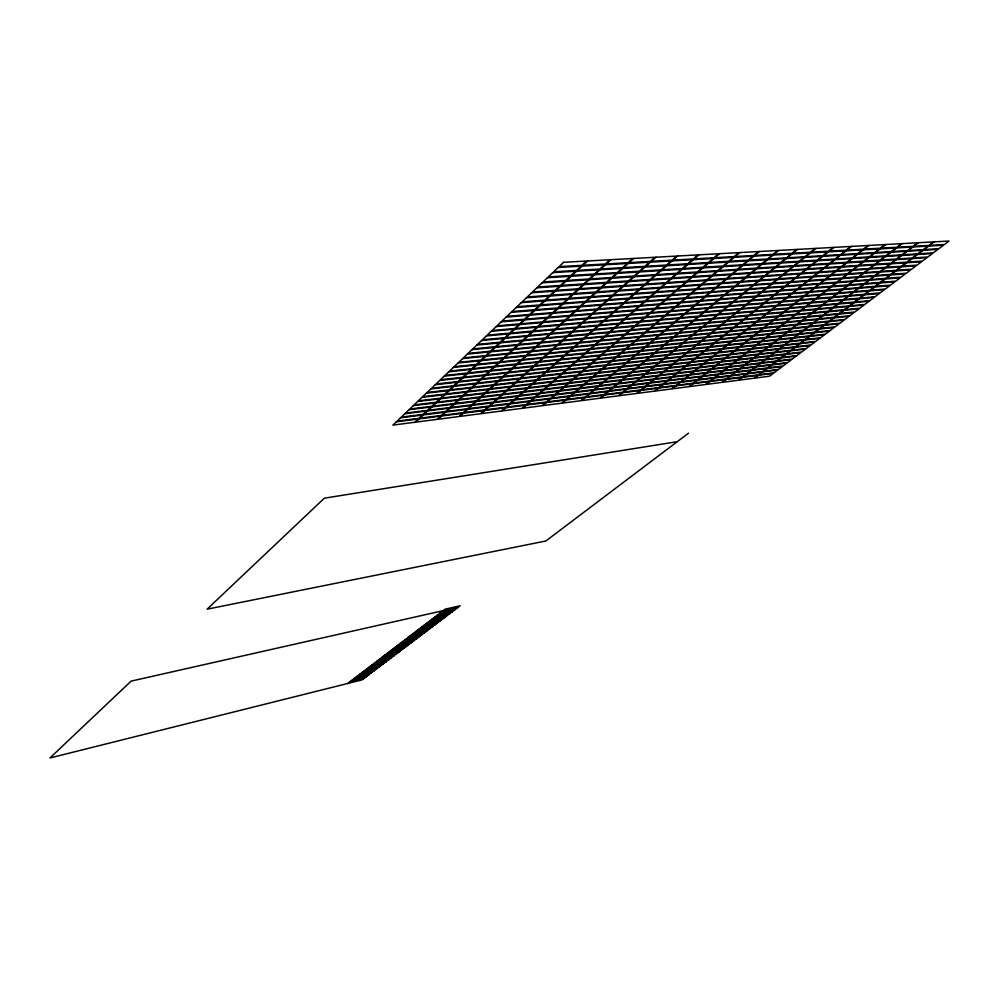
<?xml version="1.0" encoding="UTF-8"?>
<svg xmlns="http://www.w3.org/2000/svg" width="999" height="999" viewBox="0 0 999 999"><rect width="100%" height="100%" fill="white"/><g stroke="black" fill="none" stroke-linecap="round" stroke-linejoin="round"><path stroke-width="1.5" d="M347.652 683.491L349.687 681.93L364.073 678.346M357.217 676.198L359.29 674.612L373.726 671.041M364.498 670.641L366.596 669.043L381.081 665.496M379.345 659.328L381.493 657.692L396.066 654.17M389.46 651.623L391.645 649.949L406.268 646.453M434.503 617.295L436.863 615.496L451.723 612.112M442.819 610.963L445.217 609.14L460.102 605.781L362.025 679.894L49.95 757.966L131.119 681.118L458.091 607.292M688.498 433.204L545.854 540.983L207.105 609.178L324.338 498.189L677.297 441.67M364.423 678.084L350.025 681.68L352.073 680.119L366.471 676.523M371.653 672.614L356.868 676.46L354.807 678.034L369.23 674.45M368.881 674.712L354.47 678.296L352.41 679.857L366.82 676.273M378.971 667.082L364.148 670.916L362.063 672.502L376.523 668.943M376.173 669.205L361.713 672.764L359.628 674.35L374.076 670.779M386.388 661.475L371.878 665.022L374.001 663.411L388.524 659.864M386.026 661.75L371.516 665.297L369.405 666.907L383.903 663.361M383.554 663.623L369.056 667.17L366.945 668.781L381.431 665.222M393.906 655.806L378.983 659.602L376.848 661.238L391.383 657.704M391.021 657.979L376.486 661.513L374.35 663.136L388.886 659.602M398.963 651.985L384.378 655.494L386.551 653.846L401.148 650.324M398.601 652.247L384.016 655.769L381.855 657.417L396.428 653.895M406.643 646.178L392.02 649.675L394.218 648.001L408.853 644.505M404.071 648.114L389.098 651.897L386.913 653.558L401.511 650.049M414.423 640.297L399.75 643.781L401.985 642.082L416.658 638.611M414.048 640.584L399.388 644.055L397.165 645.754L411.813 642.27M411.438 642.544L396.79 646.028L394.58 647.714L409.228 644.23M419.667 636.338L404.97 639.81L407.217 638.086L421.928 634.627M419.28 636.625L404.595 640.084L402.36 641.795L417.033 638.324M427.609 630.332L412.874 633.778L415.159 632.042L429.907 628.596M427.235 630.619L412.5 634.065L410.227 635.789L424.95 632.342M424.575 632.629L409.852 636.076L407.592 637.799L422.302 634.34M435.289 624.537L420.517 627.959L418.219 629.707L432.967 626.286M432.592 626.573L417.832 630.007L415.547 631.743L430.282 628.309M441.108 620.142L426.298 623.551L428.633 621.765L443.444 618.369M440.709 620.429L425.911 623.838L423.588 625.611L438.386 622.19M437.987 622.489L423.214 625.898L420.904 627.659L435.676 624.238M446.578 615.996L431.755 619.392L434.115 617.594L449.338 613.91M446.191 616.296L431.368 619.692L429.021 621.478L443.831 618.069M454.895 609.715L440.035 613.086L442.42 611.263L457.692 607.604M454.495 610.014L439.635 613.386L437.262 615.197L452.11 611.813M396.353 421.803L392.882 425.112L414.697 422.277L418.206 418.993L396.353 421.803M400.549 417.807L397.053 421.141L418.906 418.331L422.427 415.022L400.549 417.807M404.782 413.773L401.248 417.132L423.139 414.36L426.685 411.026L404.782 413.773M409.028 409.715L405.482 413.099L427.397 410.364L430.981 407.005L409.028 409.715M413.324 405.619L409.74 409.028L431.693 406.331L435.302 402.947L413.324 405.619M417.644 401.498L414.036 404.932L436.026 402.272L439.647 398.863L417.644 401.498M421.99 397.352L418.369 400.811L440.384 398.176L444.031 394.755L421.99 397.352M426.373 393.169L422.714 396.653L444.767 394.068L448.451 390.609L426.373 393.169M430.781 388.961L427.11 392.47L449.188 389.91L452.897 386.438L430.781 388.961M435.227 384.727L431.531 388.261L453.633 385.739L457.367 382.23L435.227 384.727M439.71 380.444L435.976 384.016L458.116 381.531L461.888 377.997L439.71 380.444M444.23 376.148L440.459 379.732L462.637 377.285L466.421 373.726L444.23 376.148M448.776 371.815L444.98 375.424L467.182 373.014L471.004 369.43L448.776 371.815M453.359 367.445L449.538 371.079L471.765 368.718L475.611 365.11L453.359 367.445M457.967 363.037L454.12 366.708L476.386 364.385L480.257 360.739L457.967 363.037M462.624 358.604L458.741 362.3L481.043 360.015L484.94 356.356L462.624 358.604M467.307 354.133L463.399 357.867L485.726 355.619L489.66 351.923L467.307 354.133M472.028 349.638L468.081 353.384L490.447 351.186L494.405 347.465L472.028 349.638M476.785 345.092L472.814 348.876L495.204 346.715L499.2 342.969L476.785 345.092M481.568 340.522L477.572 344.33L499.999 342.22L504.02 338.449L481.568 340.522M486.401 335.914L482.38 339.76L504.832 337.687L508.878 333.878L486.401 335.914M491.271 331.281L487.212 335.152L509.69 333.117L513.773 329.283L491.271 331.281M496.178 326.598L492.082 330.494L514.597 328.521L518.706 324.65L496.178 326.598M501.123 321.878L497.002 325.811L519.542 323.876L523.688 319.992L501.123 321.878M506.106 317.133L501.948 321.091L524.512 319.205L528.696 315.284L506.106 317.133M511.126 312.337L506.93 316.333L529.532 314.498L533.741 310.539L511.126 312.337M516.183 307.517L511.963 311.538L534.59 309.752L538.836 305.769L516.183 307.517M521.278 302.647L517.032 306.705L539.685 304.97L543.968 300.949L521.278 302.647M526.423 297.752L522.14 301.835L544.817 300.15L549.125 296.104L526.423 297.752M531.605 292.807L527.285 296.928L549.999 295.292L554.345 291.209L531.605 292.807M536.825 287.824L532.467 291.983L555.207 290.397L559.59 286.276L536.825 287.824M542.095 282.804L537.699 286.988L560.464 285.452L564.885 281.318L542.095 282.804M547.402 277.747L542.969 281.968L565.771 280.482L570.217 276.311L547.402 277.747M552.747 272.64L548.289 276.898L571.116 275.474L575.599 271.266L552.747 272.64M558.141 267.495L553.646 271.778L576.498 270.417L581.018 266.171L558.141 267.495M563.586 262.312L559.053 266.633L581.918 265.322L586.475 261.039L563.586 262.312M419.243 418.868L415.734 422.152L437.075 419.38L440.609 416.121L419.243 418.868M423.476 414.897L419.942 418.206L441.308 415.459L444.867 412.187L423.476 414.897M427.734 410.901L424.175 414.235L445.579 411.526L449.163 408.216L427.734 410.901M432.018 406.88L428.446 410.227L449.875 407.555L453.484 404.233L432.018 406.88M436.338 402.822L432.742 406.206L454.195 403.559L457.829 400.212L436.338 402.822M440.696 398.738L437.062 402.147L458.553 399.538L462.212 396.166L440.696 398.738M445.079 394.63L441.421 398.052L462.949 395.479L466.62 392.083L445.079 394.63M449.5 390.484L445.816 393.943L467.357 391.408L471.066 387.974L449.5 390.484M453.946 386.313L450.237 389.797L471.815 387.287L475.549 383.841L453.946 386.313M458.416 382.118L454.682 385.614L476.298 383.154L480.057 379.682L458.416 382.118M462.937 377.884L459.165 381.406L480.806 378.983L484.602 375.487L462.937 377.884M467.482 373.614L463.686 377.172L485.352 374.775L489.173 371.253L467.482 373.614M472.065 369.318L468.244 372.902L489.935 370.554L493.781 366.995L472.065 369.318M476.673 364.997L472.827 368.606L494.555 366.283L498.426 362.712L476.673 364.997M481.318 360.639L477.447 364.273L499.2 362L503.096 358.391L481.318 360.639M486.001 356.243L482.092 359.902L503.883 357.667L507.804 354.046L486.001 356.243M490.721 351.823L486.788 355.507L508.591 353.309L512.549 349.662L490.721 351.823M495.467 347.365L491.508 351.074L513.349 348.926L517.332 345.242L495.467 347.365M500.262 342.869L496.266 346.616L518.131 344.505L522.152 340.796L500.262 342.869M505.082 338.349L501.061 342.12L522.952 340.047L526.997 336.313L505.082 338.349M509.952 333.791L505.894 337.587L527.809 335.564L531.893 331.793L509.952 333.791M514.847 329.195L510.764 333.017L532.704 331.044L536.813 327.247L514.847 329.195M519.78 324.563L515.659 328.421L537.637 326.486L541.783 322.665L519.78 324.563M524.75 319.892L520.604 323.788L542.607 321.89L546.778 318.044L524.75 319.892M529.77 315.197L525.586 319.118L547.614 317.27L551.81 313.386L529.77 315.197M534.815 310.452L530.606 314.41L552.659 312.612L556.893 308.703L534.815 310.452M539.91 305.682L535.664 309.665L557.742 307.917L562.012 303.971L539.91 305.682M545.042 300.874L540.759 304.882L562.862 303.184L567.17 299.213L545.042 300.874M550.212 296.016L545.891 300.062L568.031 298.414L572.365 294.418L550.212 296.016M555.419 291.134L551.073 295.204L573.226 293.606L577.597 289.573L555.419 291.134M560.664 286.214L556.293 290.322L578.471 288.773L582.867 284.703L560.664 286.214M565.958 281.243L561.55 285.389L583.753 283.891L588.186 279.795L565.958 281.243M571.303 276.236L566.845 280.407L589.085 278.971L593.543 274.837L571.303 276.236M576.673 271.191L572.19 275.399L594.442 274.013L598.95 269.855L576.673 271.191M582.092 266.109L577.572 270.354L599.85 269.018L604.395 264.822L582.092 266.109M587.562 260.989L583.004 265.259L605.307 263.986L609.877 259.752L587.562 260.989M441.62 415.984L438.086 419.243L458.966 416.533L462.525 413.299L441.62 415.984M445.879 412.05L442.332 415.334L463.236 412.649L466.808 409.403L445.879 412.05M450.174 408.091L446.59 411.401L467.532 408.753L471.128 405.469L450.174 408.091M454.495 404.108L450.886 407.43L471.853 404.82L475.474 401.511L454.495 404.108M458.853 400.087L455.219 403.434L476.211 400.849L479.857 397.527L458.853 400.087M463.236 396.041L459.577 399.413L480.594 396.865L484.265 393.519L463.236 396.041M467.644 391.97L463.961 395.367L485.002 392.844L488.711 389.473L467.644 391.97M472.09 387.862L468.381 391.283L489.46 388.798L493.181 385.414L472.09 387.862M476.573 383.728L472.839 387.175L493.931 384.727L497.689 381.306L476.573 383.728M481.081 379.558L477.322 383.029L498.439 380.619L502.222 377.185L481.081 379.558M485.626 375.374L481.83 378.871L502.984 376.498L506.793 373.027L485.626 375.374M490.197 371.141L486.388 374.662L507.567 372.327L511.401 368.843L490.197 371.141M494.805 366.895L490.971 370.442L512.175 368.144L516.033 364.623L494.805 366.895M499.45 362.6L495.579 366.183L516.808 363.923L520.704 360.377L499.45 362.6M504.133 358.291L500.224 361.888L521.49 359.665L525.412 356.094L504.133 358.291M508.841 353.933L504.907 357.567L526.198 355.382L530.144 351.785L508.841 353.933M513.586 349.563L509.627 353.209L530.931 351.061L534.915 347.452L513.586 349.563M518.369 345.142L514.385 348.826L535.714 346.715L539.722 343.069L518.369 345.142M523.189 340.696L519.168 344.405L540.521 342.345L544.567 338.673L523.189 340.696M528.034 336.213L523.988 339.947L545.379 337.937L549.438 334.228L528.034 336.213M532.929 331.705L528.858 335.464L550.262 333.491L554.358 329.757L532.929 331.705M537.862 327.16L533.753 330.944L555.182 329.008L559.303 325.262L537.862 327.16M542.819 322.577L538.686 326.398L560.139 324.5L564.298 320.716L542.819 322.577M547.827 317.957L543.656 321.803L565.134 319.967L569.318 316.146L547.827 317.957M552.859 313.311L548.663 317.183L570.167 315.384L574.388 311.551L552.859 313.311M557.942 308.616L553.708 312.525L575.237 310.776L579.482 306.905L557.942 308.616M563.061 303.896L558.791 307.829L580.344 306.131L584.627 302.222L563.061 303.896M568.219 299.138L563.911 303.109L585.489 301.448L589.81 297.515L568.219 299.138M573.414 294.343L569.08 298.339L590.671 296.728L595.029 292.769L573.414 294.343M578.646 289.51L574.275 293.531L595.904 291.97L600.287 287.987L578.646 289.51M583.928 284.628L579.52 288.699L601.161 287.188L605.581 283.167L583.928 284.628M589.248 279.72L584.802 283.816L606.468 282.355L610.926 278.309L589.248 279.72M594.605 274.775L590.134 278.896L611.813 277.497L616.308 273.414L594.605 274.775M600.012 269.792L595.504 273.951L617.207 272.59L621.728 268.481L600.012 269.792M605.456 264.76L600.911 268.956L622.639 267.645L627.197 263.499L605.456 264.76M610.938 259.69L606.368 263.923L628.109 262.675L632.704 258.491L610.938 259.69M463.511 413.174L459.965 416.408L480.382 413.748L483.966 410.552L463.511 413.174M467.807 409.278L464.223 412.525L484.677 409.902L488.274 406.68L467.807 409.278M472.127 405.344L468.519 408.616L488.998 406.031L492.619 402.784L472.127 405.344M476.473 401.386L472.852 404.695L493.356 402.135L497.002 398.863L476.473 401.386M480.856 397.415L477.197 400.724L497.727 398.201L501.411 394.905L480.856 397.415M485.264 393.394L481.593 396.74L502.147 394.255L505.844 390.934L485.264 393.394M489.71 389.36L486.001 392.732L506.58 390.272L510.314 386.925L489.71 389.36M494.18 385.289L490.459 388.686L511.063 386.263L514.81 382.892L494.18 385.289M498.688 381.193L494.93 384.615L515.559 382.217L519.343 378.833L498.688 381.193M503.234 377.073L499.45 380.507L520.104 378.159L523.901 374.75L503.234 377.073M507.804 372.914L503.996 376.386L524.662 374.063L528.496 370.629L507.804 372.914M512.4 368.731L508.566 372.215L529.27 369.93L533.129 366.471L512.4 368.731M517.045 364.51L513.174 368.032L533.903 365.784L537.787 362.3L517.045 364.51M521.715 360.264L517.819 363.811L538.573 361.601L542.482 358.092L521.715 360.264M526.411 355.994L522.489 359.565L543.269 357.392L547.215 353.858L526.411 355.994M531.156 351.685L527.197 355.282L548.001 353.147L551.972 349.588L531.156 351.685M535.926 347.352L531.943 350.961L552.772 348.876L556.768 345.292L535.926 347.352M540.734 342.982L536.725 346.616L557.567 344.568L561.6 340.959L540.734 342.982M545.579 338.574L541.545 342.245L562.412 340.234L566.47 336.588L545.579 338.574M550.461 334.141L546.391 337.837L567.282 335.864L571.366 332.205L550.461 334.141M555.369 329.67L551.273 333.391L572.19 331.468L576.311 327.772L555.369 329.67M560.327 325.174L556.193 328.921L577.135 327.035L581.281 323.314L560.327 325.174M565.309 320.629L561.151 324.413L582.117 322.565L586.288 318.818L565.309 320.629M570.342 316.059L566.146 319.88L587.125 318.069L591.333 314.298L570.342 316.059M575.412 311.463L571.178 315.297L592.182 313.549L596.428 309.74L575.412 311.463M580.506 306.818L576.248 310.689L597.277 308.978L601.548 305.145L580.506 306.818M585.651 302.148L581.368 306.044L602.409 304.383L606.705 300.524L585.651 302.148M590.834 297.44L586.513 301.361L607.567 299.75L611.912 295.866L590.834 297.44M596.053 292.695L591.695 296.653L612.787 295.08L617.145 291.159L596.053 292.695M601.311 287.912L596.927 291.895L618.031 290.372L622.427 286.426L601.311 287.912M606.605 283.092L602.197 287.113L623.314 285.639L627.747 281.668L606.605 283.092M611.95 278.234L607.504 282.292L628.646 280.869L633.116 276.86L611.95 278.234M617.332 273.351L612.849 277.422L634.003 276.049L638.511 272.015L617.332 273.351M622.764 268.419L618.231 272.527L639.422 271.204L643.955 267.133L622.764 268.419M628.234 263.449L623.663 267.595L644.867 266.321L649.437 262.225L628.234 263.449M633.741 258.441L629.145 262.612L650.361 261.401L654.969 257.267L633.741 258.441M484.927 410.427L481.356 413.623L501.348 411.026L504.945 407.854L484.927 410.427M489.248 406.556L485.651 409.777L505.669 407.217L509.278 404.021L489.248 406.556M493.593 402.659L489.972 405.906L510.014 403.371L513.648 400.149L493.593 402.659M497.977 398.738L494.318 402.01L514.385 399.5L518.056 396.266L497.977 398.738M502.385 394.792L498.701 398.089L518.793 395.616L522.489 392.345L502.385 394.792M506.818 390.821L503.121 394.13L523.226 391.695L526.948 388.399L506.818 390.821M511.288 386.813L507.567 390.147L527.697 387.749L531.443 384.428L511.288 386.813M515.784 382.779L512.037 386.138L532.192 383.766L535.963 380.432L515.784 382.779M520.317 378.721L516.545 382.105L536.725 379.77L540.521 376.411L520.317 378.721M524.887 374.637L521.078 378.047L541.283 375.736L545.104 372.352L524.887 374.637M529.482 370.517L525.649 373.951L545.866 371.678L549.725 368.281L529.482 370.517M534.115 366.371L530.257 369.83L550.499 367.595L554.37 364.16L534.115 366.371M538.773 362.2L534.89 365.671L555.157 363.474L559.053 360.027L538.773 362.2M543.468 357.992L539.547 361.501L559.84 359.328L563.773 355.856L543.468 357.992M548.201 353.746L544.255 357.28L564.56 355.157L568.518 351.66L548.201 353.746M552.959 349.488L548.988 353.047L569.318 350.961L573.314 347.427L552.959 349.488M557.754 345.192L553.758 348.776L574.113 346.728L578.121 343.169L557.754 345.192M562.587 340.859L558.566 344.468L578.933 342.457L582.979 338.886L562.587 340.859M567.457 336.501L563.399 340.135L583.791 338.162L587.862 334.565L567.457 336.501M572.365 332.105L568.269 335.776L588.686 333.841L592.794 330.219L572.365 332.105M577.297 327.684L573.176 331.368L593.618 329.483L597.752 325.836L577.297 327.684M582.267 323.226L578.121 326.948L598.576 325.1L602.747 321.416L582.267 323.226M587.287 318.743L583.104 322.477L603.583 320.679L607.779 316.97L587.287 318.743M592.332 314.21L588.124 317.982L608.616 316.221L612.849 312.487L592.332 314.21M597.414 309.665L593.181 313.461L613.686 311.738L617.944 307.979L597.414 309.665M602.547 305.07L598.276 308.903L618.806 307.23L623.089 303.434L602.547 305.07M607.704 300.449L603.408 304.295L623.95 302.672L628.271 298.851L607.704 300.449M612.911 295.791L608.566 299.675L629.145 298.089L633.491 294.243L612.911 295.791M618.156 291.096L613.786 295.005L634.365 293.469L638.748 289.598L618.156 291.096M623.426 286.363L619.03 290.309L639.635 288.823L644.055 284.915L623.426 286.363M628.758 281.593L624.313 285.564L644.942 284.128L649.387 280.195L628.758 281.593M634.115 276.785L629.645 280.794L650.287 279.408L654.77 275.437L634.115 276.785M639.522 271.953L635.014 275.986L655.669 274.65L660.189 270.654L639.522 271.953M644.967 267.07L640.421 271.141L661.088 269.855L665.646 265.821L644.967 267.07M650.449 262.163L645.878 266.258L666.558 265.022L671.153 260.964L650.449 262.163M655.981 257.205L651.36 261.338L672.065 260.152L676.698 256.069L655.981 257.205M505.894 407.729L502.297 410.901L521.865 408.366L525.474 405.207L505.894 407.729M510.239 403.896L506.618 407.093L526.211 404.583L529.845 401.411L510.239 403.896M514.61 400.037L510.964 403.246L530.569 400.774L534.24 397.577L514.61 400.037M519.005 396.141L515.334 399.388L534.977 396.94L538.661 393.718L519.005 396.141M523.439 392.232L519.742 395.492L539.398 393.082L543.119 389.835L523.439 392.232M527.909 388.286L524.188 391.571L543.856 389.185L547.602 385.926L527.909 388.286M532.392 384.315L528.646 387.624L548.351 385.277L552.11 381.993L532.392 384.315M536.925 380.319L533.154 383.653L552.872 381.331L556.655 378.034L536.925 380.319M541.47 376.298L537.674 379.657L557.417 377.372L561.238 374.038L541.47 376.298M546.066 372.252L542.232 375.624L562 373.376L565.846 370.03L546.066 372.252M550.686 368.169L546.828 371.578L566.608 369.355L570.479 365.984L550.686 368.169M555.332 364.061L551.46 367.482L571.253 365.297L575.149 361.9L555.332 364.061M560.014 359.927L556.118 363.374L575.936 361.226L579.857 357.804L560.014 359.927M564.735 355.756L560.801 359.228L580.644 357.118L584.59 353.671L564.735 355.756M569.492 351.561L565.521 355.057L585.389 352.984L589.36 349.513L569.492 351.561M574.275 347.34L570.279 350.861L590.159 348.813L594.168 345.329L574.275 347.34M579.095 343.082L575.074 346.628L594.967 344.63L599.013 341.109L579.095 343.082M583.953 338.786L579.895 342.37L599.812 340.397L603.883 336.863L583.953 338.786M588.836 334.478L584.765 338.074L604.695 336.151L608.791 332.58L588.836 334.478M593.756 330.12L589.66 333.753L609.602 331.868L613.723 328.271L593.756 330.12M598.713 325.749L594.58 329.395L614.56 327.547L618.706 323.938L598.713 325.749M603.721 321.328L599.55 325.012L619.542 323.201L623.726 319.568L603.721 321.328M608.753 316.883L604.557 320.592L624.562 318.831L628.771 315.16L608.753 316.883M613.811 312.412L609.59 316.146L629.62 314.423L633.853 310.726L613.811 312.412M618.918 307.904L614.66 311.663L634.702 309.99L638.973 306.256L618.918 307.904M624.063 303.359L619.78 307.143L639.835 305.507L644.143 301.76L624.063 303.359M629.245 298.776L624.924 302.597L645.004 301.011L649.338 297.227L629.245 298.776M634.465 294.168L630.119 298.014L650.212 296.466L654.57 292.657L634.465 294.168M639.735 289.523L635.339 293.394L655.456 291.895L659.852 288.062L639.735 289.523M645.029 284.84L640.609 288.748L660.739 287.3L665.159 283.429L645.029 284.84M650.361 280.132L645.916 284.066L666.058 282.655L670.516 278.758L650.361 280.132M655.744 275.374L651.261 279.345L671.415 277.984L675.911 274.063L655.744 275.374M661.163 270.592L656.643 274.588L676.81 273.276L681.343 269.318L661.163 270.592M666.633 265.771L662.075 269.792L682.255 268.531L686.825 264.548L666.633 265.771M672.127 260.914L667.544 264.96L687.737 263.748L692.332 259.74L672.127 260.914M677.672 256.006L673.051 260.09L693.256 258.941L697.901 254.895L677.672 256.006M526.411 405.094L522.789 408.241L541.957 405.756L545.591 402.634L526.411 405.094M530.781 401.286L527.135 404.458L546.316 401.998L549.974 398.851L530.781 401.286M535.164 397.465L531.505 400.649L550.711 398.226L554.383 395.055L535.164 397.465M539.597 393.606L535.901 396.815L555.132 394.418L558.828 391.233L539.597 393.606M544.043 389.722L540.334 392.957L559.577 390.597L563.299 387.387L544.043 389.722M548.538 385.814L544.792 389.073L564.048 386.738L567.807 383.504L548.538 385.814M553.046 381.88L549.288 385.164L568.556 382.854L572.34 379.608L553.046 381.88M557.592 377.922L553.808 381.231L573.101 378.958L576.91 375.674L557.592 377.922M562.175 373.938L558.354 377.26L577.672 375.025L581.505 371.728L562.175 373.938M566.783 369.917L562.937 373.264L582.267 371.066L586.126 367.744L566.783 369.917M571.416 365.871L567.557 369.243L586.9 367.07L590.784 363.736L571.416 365.871M576.098 361.8L572.202 365.197L591.57 363.062L595.479 359.69L576.098 361.8M580.794 357.704L576.873 361.126L596.266 359.016L600.199 355.632L580.794 357.704M585.539 353.571L581.58 357.018L600.998 354.945L604.957 351.536L585.539 353.571M590.309 349.413L586.326 352.884L605.756 350.849L609.752 347.415L590.309 349.413M595.117 345.229L591.108 348.726L610.551 346.728L614.572 343.269L595.117 345.229M599.949 341.021L595.916 344.53L615.372 342.57L619.43 339.086L599.949 341.021M604.82 336.763L600.761 340.309L620.242 338.386L624.313 334.877L604.82 336.763M609.74 332.492L605.644 336.064L625.137 334.178L629.245 330.644L609.74 332.492M614.672 328.184L610.551 331.78L630.069 329.932L634.203 326.373L614.672 328.184M619.655 323.851L615.509 327.46L635.027 325.662L639.198 322.078L619.655 323.851M624.675 319.48L620.491 323.127L640.034 321.353L644.23 317.744L624.675 319.48M629.72 315.085L625.511 318.743L645.067 317.02L649.288 313.386L629.72 315.085M634.802 310.652L630.569 314.348L650.137 312.662L654.395 309.003L634.802 310.652M639.934 306.181L635.664 309.902L655.244 308.266L659.527 304.583L639.934 306.181M645.092 301.686L640.784 305.432L660.389 303.833L664.71 300.125L645.092 301.686M650.287 297.153L645.953 300.936L665.571 299.375L669.917 295.642L650.287 297.153M655.531 292.595L651.161 296.391L670.791 294.892L675.174 291.121L655.531 292.595M660.801 287.999L656.405 291.833L676.048 290.359L680.456 286.563L660.801 287.999M666.121 283.366L661.688 287.225L681.343 285.801L685.789 281.98L666.121 283.366M671.478 278.696L667.007 282.592L686.675 281.219L691.158 277.36L671.478 278.696M676.872 274.001L672.364 277.922L692.057 276.586L696.565 272.715L676.872 274.001M682.305 269.268L677.772 273.214L697.464 271.928L702.01 268.019L682.305 269.268M687.774 264.498L683.216 268.469L702.921 267.245L707.492 263.299L687.774 264.498M693.294 259.69L688.698 263.699L708.416 262.512L713.024 258.541L693.294 259.69M698.85 254.845L694.218 258.878L713.948 257.754L718.593 253.746L698.85 254.845M546.503 402.51L542.869 405.631L561.625 403.196L565.284 400.099L546.503 402.51M550.886 398.738L547.227 401.885L566.008 399.475L569.68 396.353L550.886 398.738M555.294 394.942L551.623 398.114L570.417 395.729L574.113 392.595L555.294 394.942M559.74 391.121L556.043 394.305L574.862 391.958L578.583 388.798L559.74 391.121M564.223 387.275L560.489 390.484L579.32 388.161L583.066 384.977L564.223 387.275M568.718 383.404L564.972 386.625L583.828 384.34L587.599 381.131L568.718 383.404M573.264 379.495L569.48 382.754L588.349 380.494L592.145 377.272L573.264 379.495M577.822 375.574L574.013 378.846L592.907 376.623L596.728 373.376L577.822 375.574M582.417 371.616L578.583 374.912L597.489 372.727L601.348 369.455L582.417 371.616M587.05 367.632L583.191 370.954L602.11 368.793L605.981 365.509L587.05 367.632M591.708 363.636L587.824 366.97L606.768 364.847L610.664 361.538L591.708 363.636M596.403 359.59L592.494 362.962L611.45 360.864L615.372 357.53L596.403 359.59M601.123 355.532L597.19 358.916L616.158 356.868L620.117 353.509L601.123 355.532M605.881 351.436L601.91 354.857L620.903 352.834L624.887 349.45L605.881 351.436M610.676 347.327L606.68 350.761L625.686 348.763L629.695 345.367L610.676 347.327M615.496 343.169L611.475 346.628L630.494 344.68L634.527 341.258L615.496 343.169M620.354 338.998L616.296 342.482L635.339 340.559L639.397 337.113L620.354 338.998M625.237 334.79L621.166 338.299L640.209 336.426L644.305 332.942L625.237 334.79M630.169 330.557L626.061 334.091L645.129 332.242L649.25 328.746L630.169 330.557M635.127 326.286L630.993 329.845L650.074 328.047L654.22 324.525L635.127 326.286M640.122 321.99L635.951 325.574L655.057 323.813L659.228 320.267L640.122 321.99M645.154 317.67L640.958 321.278L660.064 319.555L664.273 315.971L645.154 317.67M650.224 313.311L645.991 316.945L665.122 315.259L669.355 311.663L650.224 313.311M655.319 308.928L651.061 312.587L670.204 310.939L674.475 307.317L655.319 308.928M660.464 304.508L656.181 308.192L675.324 306.581L679.62 302.934L660.464 304.508M665.634 300.05L661.326 303.758L680.481 302.197L684.814 298.526L665.634 300.05M670.853 295.567L666.508 299.3L685.676 297.789L690.034 294.081L670.853 295.567M676.098 291.046L671.728 294.817L690.908 293.344L695.304 289.61L676.098 291.046M681.393 286.501L676.985 290.297L696.178 288.861L700.599 285.102L681.393 286.501M686.725 281.918L682.28 285.739L701.485 284.353L705.943 280.569L686.725 281.918M692.095 277.297L687.612 281.156L706.83 279.807L711.325 275.999L692.095 277.297M697.502 272.652L692.994 276.523L712.225 275.237L716.745 271.391L697.502 272.652M702.946 267.969L698.401 271.878L717.644 270.617L722.202 266.758L702.946 267.969M708.428 263.249L703.858 267.183L723.114 265.984L727.697 262.088L708.428 263.249M713.96 258.491L709.352 262.45L728.621 261.301L733.229 257.38L713.96 258.491M719.53 253.696L714.884 257.692L734.165 256.593L738.81 252.635L719.53 253.696M566.171 399.987L562.524 403.084L580.906 400.699L584.565 397.614L566.171 399.987M570.579 396.241L566.908 399.363L585.302 397.003L588.985 393.906L570.579 396.241M575.012 392.482L571.316 395.616L589.722 393.281L593.443 390.172L575.012 392.482M579.47 388.686L575.749 391.845L594.18 389.548L597.914 386.413L579.47 388.686M583.965 384.865L580.219 388.049L598.663 385.776L602.422 382.629L583.965 384.865M588.486 381.031L584.715 384.228L603.184 381.993L606.967 378.821L588.486 381.031M593.044 377.16L589.248 380.382L607.729 378.171L611.538 374.975L593.044 377.16M597.627 373.264L593.806 376.511L612.3 374.338L616.133 371.116L597.627 373.264M602.235 369.355L598.389 372.615L616.907 370.467L620.766 367.232L602.235 369.355M606.893 365.409L603.009 368.693L621.54 366.583L625.424 363.324L606.893 365.409M611.563 361.438L607.667 364.747L626.198 362.662L630.119 359.378L611.563 361.438M616.271 357.43L612.35 360.764L630.906 358.716L634.84 355.419L616.271 357.43M621.016 353.409L617.057 356.768L635.626 354.745L639.597 351.423L621.016 353.409M625.786 349.35L621.803 352.734L640.384 350.749L644.38 347.402L625.786 349.35M630.594 345.267L626.585 348.676L645.179 346.728L649.2 343.356L630.594 345.267M635.426 341.159L631.393 344.593L650.012 342.682L654.058 339.285L635.426 341.159M640.309 337.025L636.238 340.472L654.869 338.599L658.94 335.177L640.309 337.025M645.204 332.854L641.121 336.326L659.752 334.49L663.86 331.056L645.204 332.854M650.149 328.659L646.028 332.155L664.685 330.357L668.818 326.898L650.149 328.659M655.119 324.438L650.973 327.959L669.642 326.198L673.801 322.702L655.119 324.438M660.139 320.179L655.956 323.726L674.637 322.003L678.821 318.494L660.139 320.179M665.184 315.896L660.976 319.468L679.657 317.782L683.878 314.248L665.184 315.896M670.267 311.576L666.021 315.185L684.727 313.536L688.973 309.965L670.267 311.576M675.374 307.242L671.116 310.864L689.822 309.253L694.105 305.669L675.374 307.242M680.531 302.859L676.236 306.506L694.954 304.945L699.263 301.323L680.531 302.859M685.726 298.451L681.393 302.123L700.124 300.599L704.47 296.965L685.726 298.451M690.946 294.018L686.588 297.714L705.331 296.228L709.702 292.57L690.946 294.018M696.216 289.548L691.82 293.269L710.576 291.833L714.972 288.137L696.216 289.548M701.51 285.04L697.09 288.798L715.858 287.4L720.291 283.679L701.51 285.04M706.855 280.507L702.397 284.29L721.178 282.929L725.636 279.183L706.855 280.507M712.237 275.936L707.742 279.745L726.535 278.434L731.031 274.663L712.237 275.936M717.657 271.328L713.136 275.175L731.93 273.901L736.45 270.105L717.657 271.328M723.114 266.696L718.556 270.567L737.362 269.343L741.92 265.509L723.114 266.696M728.608 262.025L724.025 265.921L742.831 264.747L747.427 260.889L728.608 262.025M734.153 257.33L729.532 261.251L748.351 260.115L752.971 256.231L734.153 257.33M739.722 252.585L735.077 256.531L753.908 255.457L758.566 251.548L739.722 252.585M585.439 397.502L581.78 400.587L599.787 398.239L603.458 395.192L585.439 397.502M589.86 393.793L586.176 396.89L604.195 394.58L607.904 391.508L589.86 393.793M594.318 390.06L590.609 393.181L608.641 390.896L612.362 387.799L594.318 390.06M598.801 386.301L595.054 389.435L613.111 387.187L616.858 384.078L598.801 386.301M603.309 382.517L599.55 385.676L617.607 383.454L621.39 380.319L603.309 382.517M607.842 378.708L604.058 381.88L622.14 379.695L625.936 376.536L607.842 378.708M612.412 374.875L608.603 378.072L626.698 375.911L630.519 372.739L612.412 374.875M617.007 371.016L613.174 374.238L631.293 372.103L635.139 368.906L617.007 371.016M621.64 367.132L617.782 370.367L635.913 368.269L639.785 365.06L621.64 367.132M626.311 363.224L622.414 366.483L640.559 364.41L644.455 361.176L626.311 363.224M630.993 359.278L627.085 362.562L645.242 360.527L649.163 357.267L630.993 359.278M635.726 355.319L631.78 358.629L649.949 356.618L653.895 353.346L635.726 355.319M640.471 351.323L636.513 354.657L654.695 352.684L658.666 349.388L640.471 351.323M645.267 347.315L641.271 350.661L659.465 348.726L663.461 345.404L645.267 347.315M650.087 343.269L646.066 346.641L664.273 344.73L668.294 341.396L650.087 343.269M654.944 339.198L650.886 342.595L669.105 340.721L673.164 337.35L654.944 339.198M659.827 335.09L655.756 338.511L673.975 336.675L678.059 333.291L659.827 335.09M664.747 330.969L660.639 334.403L678.883 332.605L682.991 329.195L664.747 330.969M669.705 326.81L665.571 330.269L683.816 328.509L687.961 325.075L669.705 326.81M674.687 322.627L670.529 326.111L688.786 324.388L692.956 320.929L674.687 322.627M679.707 318.406L675.524 321.928L693.793 320.229L697.989 316.758L679.707 318.406M684.765 314.161L680.556 317.707L698.838 316.059L703.059 312.55L684.765 314.161M689.859 309.89L685.614 313.449L703.908 311.838L708.166 308.316L689.859 309.89M694.992 305.594L690.709 309.178L709.015 307.605L713.298 304.046L694.992 305.594M700.149 301.248L695.841 304.87L714.16 303.334L718.481 299.75L700.149 301.248M705.356 296.89L701.023 300.524L719.342 299.038L723.688 295.429L705.356 296.89M710.589 292.495L706.231 296.166L724.562 294.705L728.933 291.084L710.589 292.495M715.871 288.074L711.463 291.758L729.807 290.347L734.215 286.701L715.871 288.074M721.178 283.616L716.745 287.325L735.102 285.964L739.535 282.28L721.178 283.616M726.535 279.121L722.065 282.867L740.421 281.543L744.892 277.834L726.535 279.121M731.917 274.6L727.422 278.371L745.791 277.085L750.286 273.351L731.917 274.6M737.349 270.042L732.816 273.838L751.198 272.602L755.731 268.843L737.349 270.042M742.819 265.459L738.261 269.28L756.63 268.094L761.201 264.298L742.819 265.459M748.326 260.839L743.731 264.698L762.112 263.549L766.708 259.728L748.326 260.839M753.87 256.181L749.238 260.065L767.632 258.966L772.264 255.12L753.87 256.181M759.452 251.498L754.794 255.407L773.189 254.345L777.859 250.487L759.452 251.498M604.32 395.08L600.636 398.126L618.294 395.841L621.977 392.807L604.32 395.08M608.753 391.396L605.057 394.468L622.714 392.207L626.435 389.16L608.753 391.396M613.224 387.699L609.502 390.784L627.172 388.549L630.906 385.489L613.224 387.699M617.719 383.966L613.973 387.075L631.655 384.865L635.414 381.78L617.719 383.966M622.24 380.219L618.468 383.341L636.176 381.168L639.959 378.059L622.24 380.219M626.798 376.436L623.001 379.583L640.721 377.435L644.53 374.313L626.798 376.436M631.38 372.639L627.559 375.811L645.292 373.688L649.125 370.542L631.38 372.639M636.001 368.806L632.155 372.003L649.887 369.917L653.746 366.745L636.001 368.806M640.646 364.96L636.775 368.169L654.52 366.109L658.403 362.924L640.646 364.96M645.317 361.076L641.42 364.31L659.178 362.287L663.086 359.078L645.317 361.076M650.024 357.18L646.103 360.427L663.873 358.441L667.807 355.207L650.024 357.18M654.757 353.246L650.811 356.518L668.593 354.558L672.564 351.311L654.757 353.246M659.527 349.288L655.556 352.585L673.351 350.661L677.334 347.39L659.527 349.288M664.335 345.304L660.327 348.626L678.134 346.728L682.155 343.444L664.335 345.304M669.168 341.296L665.134 344.643L682.954 342.782L687 339.473L669.168 341.296M674.025 337.262L669.979 340.634L687.811 338.798L691.87 335.464L674.025 337.262M678.933 333.204L674.849 336.588L692.694 334.802L696.778 331.443L678.933 333.204M683.865 329.108L679.745 332.53L697.602 330.769L701.723 327.385L683.865 329.108M688.823 325L684.69 328.434L702.547 326.71L706.693 323.301L688.823 325M693.83 320.854L689.66 324.3L707.529 322.615L711.713 319.193L693.83 320.854M698.863 316.671L694.667 320.155L712.549 318.506L716.745 315.047L698.863 316.671M703.933 312.475L699.7 315.971L717.594 314.36L721.827 310.889L703.933 312.475M709.028 308.241L704.782 311.763L722.677 310.19L726.935 306.693L709.028 308.241M714.173 303.971L709.889 307.53L727.796 305.994L732.092 302.472L714.173 303.971M719.342 299.688L715.034 303.259L732.941 301.76L737.274 298.214L719.342 299.688M724.55 295.367L720.217 298.963L738.136 297.502L742.482 293.931L724.55 295.367M729.807 291.009L725.424 294.643L743.356 293.219L747.739 289.623L729.807 291.009M735.089 286.626L730.681 290.284L748.626 288.898L753.034 285.289L735.089 286.626M740.409 282.218L735.976 285.901L753.92 284.553L758.353 280.919L740.409 282.218M745.766 277.772L741.295 281.481L759.252 280.182L763.723 276.511L745.766 277.772M751.161 273.301L746.665 277.023L764.622 275.774L769.13 272.078L751.161 273.301M756.593 268.793L752.072 272.552L770.029 271.341L774.562 267.62L756.593 268.793M762.075 264.248L757.504 268.032L775.474 266.87L780.044 263.124L762.075 264.248M767.582 259.678L762.986 263.486L780.968 262.362L785.564 258.591L767.582 259.678M773.139 255.07L768.506 258.916L786.488 257.829L791.121 254.033L773.139 255.07M778.733 250.437L774.063 254.295L792.057 253.271L796.715 249.438L778.733 250.437M622.814 392.707L619.13 395.729L636.425 393.481L640.122 390.484L622.814 392.707M627.272 389.048L623.563 392.095L640.871 389.885L644.592 386.863L627.272 389.048M631.755 385.377L628.009 388.449L645.342 386.251L649.088 383.216L631.755 385.377M636.263 381.68L632.504 384.765L649.837 382.605L653.608 379.545L636.263 381.68M640.796 377.959L637.012 381.056L654.357 378.933L658.154 375.849L640.796 377.959M645.366 374.213L641.558 377.335L658.915 375.224L662.737 372.127L645.366 374.213M649.962 370.442L646.128 373.589L663.498 371.516L667.344 368.394L649.962 370.442M654.595 366.645L650.736 369.817L668.119 367.769L671.977 364.623L654.595 366.645M659.253 362.824L655.369 366.009L672.752 363.998L676.648 360.839L659.253 362.824M663.935 358.991L660.027 362.187L677.434 360.202L681.343 357.03L663.935 358.991M668.656 355.12L664.722 358.341L682.13 356.393L686.076 353.184L668.656 355.12M673.401 351.223L669.442 354.47L686.862 352.547L690.833 349.325L673.401 351.223M678.184 347.302L674.2 350.574L691.633 348.676L695.629 345.442L678.184 347.302M683.004 343.356L678.983 346.641L696.428 344.78L700.449 341.521L683.004 343.356M687.836 339.385L683.803 342.694L701.261 340.871L705.306 337.587L687.836 339.385M692.719 335.377L688.648 338.711L706.118 336.925L710.189 333.616L692.719 335.377M697.627 331.356L693.531 334.715L711.001 332.954L715.109 329.62L697.627 331.356M702.572 327.297L698.451 330.681L715.933 328.958L720.054 325.612L702.572 327.297M707.542 323.226L703.396 326.623L720.891 324.937L725.037 321.566L707.542 323.226M712.562 319.118L708.378 322.54L725.873 320.891L730.057 317.495L712.562 319.118M717.594 314.972L713.398 318.419L730.893 316.808L735.114 313.386L717.594 314.972M722.677 310.814L718.443 314.285L735.951 312.699L740.197 309.265L722.677 310.814M727.784 306.618L723.526 310.115L741.046 308.579L745.316 305.107L727.784 306.618M732.941 302.397L728.646 305.919L746.166 304.408L750.474 300.924L732.941 302.397M738.124 298.152L733.803 301.698L751.335 300.224L755.656 296.715L738.124 298.152M743.343 293.868L738.985 297.44L756.53 296.004L760.876 292.47L743.343 293.868M748.588 289.56L744.205 293.157L761.762 291.758L766.146 288.199L748.588 289.56M753.883 285.227L749.475 288.836L767.02 287.487L771.44 283.903L753.883 285.227M759.215 280.856L754.769 284.49L772.327 283.192L776.772 279.583L759.215 280.856M764.572 276.448L760.102 280.12L777.659 278.858L782.142 275.225L764.572 276.448M769.979 272.015L765.471 275.712L783.041 274.488L787.549 270.829L769.979 272.015M775.424 267.557L770.878 271.278L788.448 270.092L792.994 266.408L775.424 267.557M780.893 263.062L776.335 266.808L793.905 265.672L798.476 261.963L780.893 263.062M786.413 258.541L781.817 262.312L799.4 261.214L803.995 257.48L786.413 258.541M791.97 253.983L787.337 257.779L804.919 256.731L809.552 252.972L791.97 253.983M797.577 249.388L792.906 253.222L810.489 252.21L815.159 248.426L797.577 249.388M640.946 390.372L637.25 393.381L654.208 391.171L657.916 388.199L640.946 390.372M645.416 386.75L641.695 389.772L658.666 387.6L662.387 384.603L645.416 386.75M649.912 383.104L646.166 386.151L663.136 384.003L666.895 380.981L649.912 383.104M654.432 379.445L650.661 382.492L667.657 380.382L671.428 377.347L654.432 379.445M658.978 375.749L655.182 378.821L672.19 376.735L675.986 373.676L658.978 375.749M663.561 372.028L659.74 375.124L676.748 373.064L680.581 369.992L663.561 372.028M668.169 368.294L664.323 371.416L681.343 369.38L685.202 366.283L668.169 368.294M672.802 364.535L668.943 367.669L685.976 365.659L689.847 362.55L672.802 364.535M677.472 360.739L673.588 363.898L690.621 361.925L694.53 358.791L677.472 360.739M682.18 356.93L678.259 360.115L695.304 358.166L699.238 355.007L682.18 356.93M686.9 353.097L682.966 356.293L700.024 354.383L703.97 351.211L686.9 353.097M691.67 349.238L687.699 352.46L704.77 350.574L708.741 347.377L691.67 349.238M696.453 345.342L692.457 348.589L709.54 346.74L713.536 343.519L696.453 345.342M701.273 341.433L697.252 344.692L714.347 342.882L718.368 339.648L701.273 341.433M706.131 337.5L702.085 340.784L719.18 338.998L723.239 335.739L706.131 337.5M711.013 333.529L706.942 336.838L724.05 335.09L728.121 331.805L711.013 333.529M715.933 329.545L711.837 332.867L728.945 331.144L733.054 327.847L715.933 329.545M720.891 325.524L716.758 328.871L733.878 327.185L738.011 323.863L720.891 325.524M725.873 321.478L721.715 324.85L738.835 323.201L743.006 319.855L725.873 321.478M730.893 317.407L726.71 320.804L743.843 319.193L748.026 315.821L730.893 317.407M735.938 313.311L731.73 316.733L748.863 315.147L753.084 311.763L735.938 313.311M741.021 309.19L736.787 312.625L753.933 311.089L758.179 307.667L741.021 309.19M746.141 305.032L741.882 308.504L759.028 306.993L763.298 303.559L746.141 305.032M751.298 300.861L747.002 304.345L764.16 302.872L768.456 299.413L751.298 300.861M756.493 296.641L752.16 300.15L769.33 298.713L773.651 295.242L756.493 296.641M761.713 292.407L757.354 295.941L774.525 294.543L778.883 291.046L761.713 292.407M766.97 288.137L762.587 291.696L779.757 290.334L784.153 286.813L766.97 288.137M772.277 283.841L767.856 287.425L785.027 286.101L789.447 282.555L772.277 283.841M777.609 279.52L773.164 283.129L790.334 281.843L794.792 278.271L777.609 279.52M782.979 275.162L778.496 278.796L795.679 277.547L800.162 273.951L782.979 275.162M788.386 270.779L783.878 274.425L801.061 273.227L805.569 269.605L788.386 270.779M793.83 266.358L789.285 270.042L806.48 268.881L811.013 265.235L793.83 266.358M799.312 261.913L794.742 265.622L811.925 264.498L816.508 260.826L799.312 261.913M804.832 257.43L800.224 261.164L817.419 260.09L822.027 256.393L804.832 257.43M810.389 252.922L805.756 256.681L822.951 255.644L827.584 251.923L810.389 252.922M815.996 248.376L811.325 252.16L828.521 251.174L833.191 247.427L815.996 248.376M658.728 388.087L655.019 391.071L671.64 388.911L675.361 385.951L658.728 388.087M663.199 384.503L659.465 387.5L676.111 385.364L679.844 382.392L663.199 384.503M667.707 380.881L663.948 383.891L680.594 381.793L684.365 378.796L667.707 380.881M672.24 377.247L668.456 380.282L685.114 378.196L688.898 375.187L672.24 377.247M676.798 373.576L673.001 376.635L689.66 374.588L693.468 371.553L676.798 373.576M681.393 369.892L677.559 372.964L694.243 370.941L698.076 367.894L681.393 369.892M686.013 366.183L682.155 369.28L698.838 367.282L702.697 364.223L686.013 366.183M690.659 362.462L686.775 365.572L703.471 363.599L707.354 360.514L690.659 362.462M695.341 358.703L691.433 361.838L708.141 359.89L712.05 356.793L695.341 358.703M700.049 354.92L696.116 358.067L712.824 356.168L716.758 353.034L700.049 354.92M704.782 351.111L700.836 354.283L717.544 352.41L721.503 349.263L704.782 351.111M709.552 347.29L705.581 350.487L722.302 348.639L726.285 345.467L709.552 347.29M714.347 343.431L710.351 346.653L727.085 344.83L731.093 341.646L714.347 343.431M719.18 339.56L715.159 342.794L731.892 341.009L735.926 337.799L719.18 339.56M724.05 335.652L719.992 338.911L736.738 337.163L740.796 333.928L724.05 335.652M728.945 331.73L724.862 335.002L741.608 333.279L745.704 330.032L728.945 331.73M733.865 327.772L729.757 331.069L746.515 329.383L750.636 326.111L733.865 327.772M738.823 323.788L734.69 327.11L751.46 325.462L755.594 322.165L738.823 323.788M743.818 319.78L739.66 323.127L756.43 321.503L760.589 318.194L743.818 319.78M748.838 315.746L744.655 319.106L761.425 317.532L765.621 314.198L748.838 315.746M753.895 311.688L749.687 315.072L766.458 313.524L770.691 310.165L753.895 311.688M758.99 307.605L754.745 311.014L771.528 309.49L775.786 306.119L758.99 307.605M764.11 303.484L759.839 306.918L776.635 305.444L780.906 302.035L764.11 303.484M769.28 299.35L764.972 302.797L781.767 301.361L786.076 297.927L769.28 299.35M774.475 295.18L770.142 298.651L786.937 297.24L791.27 293.806L774.475 295.18M779.695 290.971L775.336 294.48L792.145 293.107L796.503 289.635L779.695 290.971M784.964 286.75L780.569 290.272L797.377 288.948L801.772 285.452L784.964 286.75M790.271 282.492L785.851 286.039L802.659 284.752L807.08 281.231L790.271 282.492M795.604 278.209L791.158 281.78L807.966 280.532L812.412 276.985L795.604 278.209M800.973 273.901L796.49 277.497L813.311 276.273L817.794 272.715L800.973 273.901M806.393 269.555L801.872 273.177L818.693 272.003L823.201 268.419L806.393 269.555M811.837 265.185L807.292 268.831L824.113 267.695L828.658 264.086L811.837 265.185M817.319 260.776L812.749 264.448L829.57 263.361L834.14 259.715L817.319 260.776M822.839 256.343L818.243 260.04L835.064 258.991L839.659 255.332L822.839 256.343M828.408 251.873L823.763 255.607L840.584 254.595L845.229 250.911L828.408 251.873M834.003 247.377L829.332 251.136L846.153 250.162L850.823 246.453L834.003 247.377M676.148 385.851L672.439 388.811L688.748 386.688L692.469 383.753L676.148 385.851M680.644 382.292L676.897 385.264L693.219 383.166L696.965 380.219L680.644 382.292M685.152 378.696L681.393 381.693L697.714 379.62L701.485 376.66L685.152 378.696M689.697 375.087L685.913 378.097L702.247 376.061L706.031 373.077L689.697 375.087M694.268 371.453L690.459 374.488L706.793 372.477L710.614 369.468L694.268 371.453M698.863 367.807L695.029 370.854L711.375 368.868L715.222 365.846L698.863 367.807M703.496 364.123L699.637 367.195L715.996 365.234L719.854 362.187L703.496 364.123M708.154 360.427L704.27 363.511L720.629 361.588L724.525 358.516L708.154 360.427M712.836 356.693L708.928 359.802L725.299 357.904L729.22 354.82L712.836 356.693M717.557 352.947L713.623 356.081L729.994 354.208L733.94 351.111L717.557 352.947M722.302 349.175L718.343 352.322L734.727 350.487L738.686 347.365L722.302 349.175M727.072 345.379L723.101 348.551L739.485 346.74L743.481 343.594L727.072 345.379M731.88 341.558L727.871 344.742L744.28 342.969L748.288 339.81L731.88 341.558M736.725 337.712L732.692 340.921L749.088 339.173L753.134 336.001L736.725 337.712M741.595 333.853L737.537 337.075L753.945 335.352L758.004 332.155L741.595 333.853M746.49 329.957L742.407 333.204L758.828 331.518L762.911 328.296L746.49 329.957M751.423 326.036L747.314 329.295L763.736 327.647L767.856 324.413L751.423 326.036M756.393 322.09L752.247 325.374L768.681 323.763L772.826 320.492L756.393 322.09M761.388 318.119L757.217 321.428L773.651 319.842L777.821 316.558L761.388 318.119M766.42 314.123L762.225 317.457L778.658 315.896L782.854 312.6L766.42 314.123M771.478 310.09L767.257 313.449L783.703 311.938L787.924 308.604L771.478 310.09M776.573 306.044L772.327 309.428L788.773 307.942L793.019 304.595L776.573 306.044M781.705 301.973L777.434 305.369L793.88 303.921L798.151 300.549L781.705 301.973M786.875 297.864L782.567 301.286L799.013 299.875L803.321 296.478L786.875 297.864M792.07 293.731L787.736 297.178L804.183 295.804L808.528 292.382L792.07 293.731M797.302 289.573L792.944 293.044L809.39 291.708L813.76 288.261L797.302 289.573M802.572 285.389L798.176 288.886L814.635 287.575L819.03 284.116L802.572 285.389M807.879 281.169L803.458 284.69L819.917 283.429L824.337 279.945L807.879 281.169M813.211 276.935L808.765 280.469L825.224 279.245L829.669 275.736L813.211 276.935M818.593 272.665L814.11 276.224L830.569 275.037L835.052 271.503L818.593 272.665M824 268.356L819.492 271.94L835.951 270.791L840.459 267.245L824 268.356M829.457 264.023L824.912 267.645L841.37 266.533L845.916 262.949L829.457 264.023M834.939 259.665L830.369 263.299L846.827 262.238L851.398 258.629L834.939 259.665M840.459 255.282L835.851 258.941L852.322 257.917L856.917 254.283L840.459 255.282M846.028 250.861L841.383 254.545L857.841 253.559L862.487 249.912L846.028 250.861M851.623 246.403L846.952 250.125L863.411 249.176L868.081 245.504L851.623 246.403M693.244 383.653L689.522 386.588L705.519 384.515L709.24 381.606L693.244 383.653M697.739 380.119L693.993 383.067L709.989 381.019L713.748 378.084L697.739 380.119M702.26 376.561L698.488 379.533L714.497 377.497L718.281 374.55L702.26 376.561M706.817 372.977L703.021 375.961L719.043 373.963L722.839 371.004L706.817 372.977M711.388 369.38L707.579 372.377L723.601 370.404L727.422 367.42L711.388 369.38M715.996 365.746L712.162 368.768L728.184 366.833L732.042 363.823L715.996 365.746M720.629 362.1L716.77 365.147L732.804 363.224L736.675 360.202L720.629 362.1M725.299 358.429L721.415 361.488L737.462 359.603L741.345 356.568L725.299 358.429M729.994 354.732L726.086 357.817L742.132 355.956L746.053 352.897L729.994 354.732M734.715 351.024L730.781 354.121L746.84 352.285L750.773 349.213L734.715 351.024M739.472 347.277L735.501 350.399L751.573 348.589L755.544 345.504L739.472 347.277M744.255 343.519L740.271 346.653L756.33 344.88L760.326 341.77L744.255 343.519M749.063 339.722L745.054 342.882L761.126 341.146L765.147 338.012L749.063 339.722M753.908 335.914L749.874 339.098L765.946 337.375L769.992 334.228L753.908 335.914M758.79 332.08L754.72 335.277L770.803 333.591L774.874 330.419L758.79 332.08M763.698 328.221L759.602 331.431L775.686 329.782L779.782 326.598L763.698 328.221M768.631 324.325L764.51 327.572L780.606 325.949L784.727 322.739L768.631 324.325M773.601 320.417L769.455 323.676L785.551 322.09L789.697 318.856L773.601 320.417M778.608 316.483L774.437 319.767L790.534 318.206L794.704 314.96L778.608 316.483M783.641 312.525L779.445 315.821L795.541 314.31L799.737 311.026L783.641 312.525M788.711 308.541L784.477 311.863L800.586 310.377L804.807 307.08L788.711 308.541M793.805 304.52L789.547 307.867L805.656 306.418L809.914 303.097L793.805 304.52M798.938 300.487L794.655 303.846L810.763 302.435L815.047 299.088L798.938 300.487M804.108 296.416L799.799 299.812L815.908 298.426L820.216 295.067L804.108 296.416M809.302 292.32L804.969 295.741L821.078 294.393L825.424 291.009L809.302 292.32M814.547 288.199L810.177 291.646L826.285 290.322L830.656 286.925L814.547 288.199M819.817 284.053L815.421 287.512L831.53 286.238L835.926 282.817L819.817 284.053M825.112 279.882L820.691 283.366L836.812 282.13L841.233 278.671L825.112 279.882M830.456 275.674L825.998 279.183L842.12 277.984L846.578 274.513L830.456 275.674M835.838 271.453L831.355 274.975L847.464 273.813L851.947 270.317L835.838 271.453M841.245 267.195L836.737 270.741L852.846 269.618L857.367 266.096L841.245 267.195M846.69 262.899L842.157 266.483L858.266 265.397L862.811 261.85L846.69 262.899M852.184 258.591L847.602 262.188L863.723 261.139L868.293 257.567L852.184 258.591M857.704 254.233L853.096 257.867L869.205 256.855L873.813 253.271L857.704 254.233M863.261 249.862L858.628 253.509L874.737 252.547L879.37 248.938L863.261 249.862M868.868 245.454L864.197 249.126L880.306 248.202L884.964 244.568L868.868 245.454M710.002 381.506L706.281 384.415L721.965 382.367L725.711 379.483L710.002 381.506M714.51 377.997L710.751 380.919L726.46 378.908L730.219 375.999L714.51 377.997M719.043 374.463L715.259 377.41L730.968 375.412L734.752 372.49L719.043 374.463M723.601 370.904L719.804 373.863L735.514 371.903L739.322 368.968L723.601 370.904M728.184 367.332L724.362 370.317L740.084 368.381L743.905 365.422L728.184 367.332M732.804 363.736L728.958 366.733L744.68 364.822L748.526 361.85L732.804 363.736M737.437 360.115L733.566 363.137L749.3 361.251L753.171 358.254L737.437 360.115M742.107 356.481L738.224 359.515L753.958 357.654L757.854 354.645L742.107 356.481M746.815 352.809L742.894 355.869L758.641 354.046L762.562 351.011L746.815 352.809M751.548 349.126L747.602 352.197L763.348 350.399L767.294 347.352L751.548 349.126M756.305 345.417L752.334 348.514L768.081 346.74L772.052 343.668L756.305 345.417M761.088 341.683L757.092 344.792L772.851 343.057L776.847 339.972L761.088 341.683M765.908 337.924L761.887 341.059L777.647 339.348L781.668 336.238L765.908 337.924M770.753 334.153L766.72 337.3L782.479 335.614L786.525 332.492L770.753 334.153M775.636 330.344L771.565 333.516L787.337 331.868L791.408 328.721L775.636 330.344M780.544 326.511L776.46 329.707L792.219 328.084L796.315 324.925L780.544 326.511M785.489 322.665L781.368 325.874L797.14 324.288L801.26 321.104L785.489 322.665M790.459 318.781L786.313 322.015L802.097 320.467L806.243 317.257L790.459 318.781M795.466 314.885L791.295 318.144L807.067 316.621L811.25 313.386L795.466 314.885M800.511 310.964L796.303 314.235L812.087 312.737L816.283 309.503L800.511 310.964M805.581 307.005L801.348 310.302L817.132 308.841L821.353 305.582L805.581 307.005M810.676 303.034L806.43 306.343L822.202 304.92L826.46 301.636L810.676 303.034M815.808 299.026L811.538 302.36L827.309 300.974L831.593 297.665L815.808 299.026M820.978 295.005L816.67 298.364L832.454 297.003L836.762 293.669L820.978 295.005M826.185 290.946L821.852 294.33L837.637 293.007L841.97 289.648L826.185 290.946M831.418 286.863L827.06 290.259L842.844 288.973L847.202 285.602L831.418 286.863M836.687 282.754L832.292 286.176L848.076 284.927L852.472 281.531L836.687 282.754M841.995 278.621L837.574 282.068L853.358 280.856L857.779 277.435L841.995 278.621M847.339 274.45L842.881 277.922L858.665 276.748L863.124 273.314L847.339 274.45M852.709 270.267L848.226 273.763L864.01 272.615L868.493 269.156L852.709 270.267M858.129 266.046L853.608 269.568L869.392 268.456L873.9 264.972L858.129 266.046M863.573 261.8L859.028 265.334L874.812 264.273L879.345 260.764L863.573 261.8M869.055 257.53L864.485 261.089L880.256 260.065L884.827 256.531L869.055 257.53M874.575 253.222L869.979 256.805L885.751 255.819L890.346 252.272L874.575 253.222M880.144 248.888L875.499 252.497L891.27 251.561L895.903 247.977L880.144 248.888M885.738 244.53L881.068 248.164L896.84 247.265L901.498 243.656L885.738 244.53M726.448 379.383L722.714 382.28L738.111 380.269L741.857 377.41L726.448 379.383M730.968 375.911L727.21 378.808L742.607 376.835L746.378 373.951L730.968 375.911M735.501 372.402L731.718 375.324L747.127 373.376L750.911 370.467L735.501 372.402M740.059 368.881L736.263 371.815L751.673 369.892L755.481 366.97L740.059 368.881M744.655 365.334L740.833 368.281L756.255 366.383L760.077 363.449L744.655 365.334M749.275 361.763L745.429 364.735L760.851 362.862L764.71 359.915L749.275 361.763M753.92 358.166L750.049 361.163L765.484 359.315L769.355 356.343L753.92 358.166M758.603 354.558L754.707 357.567L770.142 355.756L774.038 352.759L758.603 354.558M763.311 350.924L759.377 353.958L774.824 352.16L778.745 349.163L763.311 350.924M768.044 347.265L764.098 350.312L779.532 348.551L783.491 345.529L768.044 347.265M772.801 343.594L768.83 346.653L784.277 344.917L788.248 341.883L772.801 343.594M777.597 339.885L773.601 342.969L789.048 341.271L793.044 338.211L777.597 339.885M782.417 336.163L778.396 339.273L793.855 337.587L797.876 334.515L782.417 336.163M787.274 332.417L783.228 335.539L798.676 333.891L802.734 330.794L787.274 332.417M792.157 328.646L788.086 331.793L803.546 330.169L807.617 327.048L792.157 328.646M797.065 324.85L792.969 328.009L808.428 326.423L812.537 323.289L797.065 324.85M802.01 321.029L797.889 324.213L813.348 322.652L817.482 319.505L802.01 321.029M806.992 317.183L802.846 320.392L818.306 318.868L822.452 315.684L806.992 317.183M812 313.324L807.816 316.546L823.288 315.047L827.459 311.85L812 313.324M817.032 309.428L812.836 312.675L828.296 311.213L832.504 307.992L817.032 309.428M822.102 305.507L817.881 308.778L833.341 307.342L837.574 304.108L822.102 305.507M827.209 301.573L822.951 304.857L838.423 303.459L842.681 300.2L827.209 301.573M832.342 297.602L828.071 300.911L843.531 299.55L847.814 296.266L832.342 297.602M837.512 293.606L833.203 296.94L848.675 295.604L852.984 292.307L837.512 293.606M842.719 289.585L838.386 292.944L853.845 291.646L858.191 288.324L842.719 289.585M847.951 285.552L843.593 288.923L859.053 287.662L863.423 284.315L847.951 285.552M853.221 281.481L848.838 284.865L864.297 283.641L868.693 280.282L853.221 281.481M858.528 277.385L854.108 280.794L869.567 279.608L873.988 276.224L858.528 277.385M863.873 273.251L859.415 276.698L874.874 275.537L879.332 272.128L863.873 273.251M869.242 269.106L864.759 272.565L880.219 271.453L884.702 268.019L869.242 269.106M874.649 264.922L870.141 268.406L885.601 267.332L890.109 263.873L874.649 264.922M880.107 260.714L875.561 264.223L891.008 263.187L895.554 259.715L880.107 260.714M885.576 256.481L881.006 260.015L896.465 259.016L901.023 255.519L885.576 256.481M891.096 252.223L886.5 255.781L901.947 254.807L906.543 251.298L891.096 252.223M896.652 247.939L892.02 251.511L907.467 250.587L912.099 247.04L896.652 247.939M902.247 243.619L897.589 247.215L913.024 246.328L917.681 242.757L902.247 243.619M742.594 377.31L738.848 380.182L753.97 378.221L757.717 375.374L742.594 377.31M747.102 373.863L743.343 376.735L758.466 374.8L762.225 371.94L747.102 373.863M751.648 370.379L747.864 373.276L762.986 371.366L766.782 368.494L751.648 370.379M756.218 366.883L752.409 369.805L767.532 367.907L771.353 365.022L756.218 366.883M760.813 363.361L756.98 366.296L772.115 364.435L775.948 361.526L760.813 363.361M765.446 359.827L761.588 362.774L776.722 360.939L780.581 358.004L765.446 359.827M770.092 356.268L766.208 359.228L781.355 357.417L785.239 354.47L770.092 356.268M774.774 352.684L770.866 355.669L786.013 353.883L789.922 350.924L774.774 352.684M779.482 349.076L775.561 352.085L790.709 350.324L794.63 347.34L779.482 349.076M784.215 345.442L780.269 348.476L795.416 346.74L799.375 343.743L784.215 345.442M788.985 341.795L785.014 344.842L800.162 343.144L804.145 340.122L788.985 341.795M793.78 338.124L789.784 341.183L804.944 339.51L808.94 336.476L793.78 338.124M798.613 334.428L794.58 337.512L809.739 335.864L813.76 332.817L798.613 334.428M803.471 330.719L799.412 333.816L814.572 332.205L818.618 329.121L803.471 330.719M808.353 326.973L804.282 330.095L819.43 328.509L823.513 325.412L808.353 326.973M813.261 323.214L809.165 326.348L824.325 324.8L828.421 321.678L813.261 323.214M818.206 319.43L814.085 322.59L829.245 321.054L833.378 317.932L818.206 319.43M823.188 315.622L819.043 318.793L834.202 317.295L838.348 314.148L823.188 315.622M828.196 311.788L824.025 314.985L839.185 313.511L843.356 310.352L828.196 311.788M833.241 307.929L829.033 311.139L844.192 309.715L848.401 306.518L833.241 307.929M838.311 304.046L834.078 307.28L849.237 305.881L853.471 302.672L838.311 304.046M843.418 300.137L839.16 303.396L854.32 302.023L858.578 298.801L843.418 300.137M848.551 296.204L844.267 299.488L859.427 298.152L863.71 294.892L848.551 296.204M853.72 292.245L849.412 295.542L864.572 294.243L868.88 290.971L853.72 292.245M858.915 288.261L854.582 291.583L869.742 290.322L874.075 287.025L858.915 288.261M864.16 284.253L859.789 287.6L874.949 286.363L879.307 283.054L864.16 284.253M869.43 280.22L865.034 283.591L880.181 282.392L884.577 279.058L869.43 280.22M874.724 276.161L870.304 279.545L885.451 278.384L889.872 275.025L874.724 276.161M880.069 272.078L875.611 275.487L890.758 274.35L895.216 270.979L880.069 272.078M885.439 267.969L880.956 271.391L896.103 270.304L900.574 266.908L885.439 267.969M890.846 263.823L886.338 267.282L901.473 266.221L905.981 262.799L890.846 263.823M896.29 259.665L891.745 263.137L906.88 262.113L911.425 258.679L896.29 259.665M901.76 255.469L897.189 258.966L912.324 257.979L916.895 254.52L901.76 255.469M907.279 251.248L902.684 254.77L917.806 253.821L922.402 250.337L907.279 251.248M912.824 247.003L908.203 250.537L923.326 249.638L927.946 246.129L912.824 247.003M918.418 242.72L913.76 246.291L928.87 245.417L933.528 241.883L918.418 242.72M758.428 375.274L754.682 378.122L769.517 376.198L773.276 373.376L758.428 375.274M762.949 371.853L759.178 374.712L774.025 372.802L777.796 369.967L762.949 371.853M767.494 368.394L763.711 371.278L778.546 369.393L782.342 366.546L767.494 368.394M772.065 364.922L768.256 367.819L783.104 365.971L786.925 363.099L772.065 364.922M776.673 361.438L772.839 364.348L787.687 362.525L791.52 359.628L776.673 361.438M781.305 357.929L777.434 360.851L792.294 359.053L796.153 356.144L781.305 357.929M785.951 354.395L782.067 357.342L796.927 355.557L800.811 352.635L785.951 354.395M790.634 350.836L786.737 353.796L801.598 352.048L805.494 349.113L790.634 350.836M795.354 347.265L791.42 350.237L806.28 348.514L810.214 345.554L795.354 347.265M800.087 343.656L796.141 346.665L811.001 344.967L814.959 341.983L800.087 343.656M804.857 340.047L800.886 343.057L815.746 341.396L819.729 338.399L804.857 340.047M809.665 336.401L805.656 339.435L820.529 337.799L824.525 334.79L809.665 336.401M814.485 332.742L810.464 335.789L825.324 334.178L829.357 331.144L814.485 332.742M819.342 329.046L815.296 332.13L830.157 330.544L834.215 327.497L819.342 329.046M824.225 325.337L820.154 328.434L835.027 326.885L839.098 323.813L824.225 325.337M829.145 321.616L825.049 324.725L839.922 323.201L844.018 320.105L829.145 321.616M834.09 317.857L829.969 320.991L844.842 319.493L848.963 316.383L834.09 317.857M839.073 314.073L834.927 317.232L849.787 315.759L853.945 312.637L839.073 314.073M844.08 310.277L839.909 313.449L854.769 312.013L858.953 308.866L844.08 310.277M849.125 306.456L844.917 309.64L859.789 308.241L863.985 305.07L849.125 306.456M854.195 302.61L849.962 305.819L864.834 304.445L869.055 301.261L854.195 302.61M859.29 298.726L855.044 301.96L869.904 300.624L874.162 297.415L859.29 298.726M864.435 294.83L860.151 298.089L875.012 296.778L879.295 293.556L864.435 294.83M869.592 290.909L865.284 294.181L880.144 292.907L884.452 289.66L869.592 290.909M874.799 286.963L870.466 290.259L885.314 289.011L889.647 285.751L874.799 286.963M880.032 282.992L875.661 286.301L890.521 285.102L894.879 281.818L880.032 282.992M885.301 278.996L880.906 282.33L895.753 281.156L900.149 277.847L885.301 278.996M890.596 274.975L886.175 278.334L901.023 277.185L905.444 273.863L890.596 274.975M895.928 270.929L891.483 274.3L906.33 273.202L910.776 269.855L895.928 270.929M901.298 266.858L896.827 270.254L911.662 269.181L916.133 265.809L901.298 266.858M906.705 262.749L902.197 266.171L917.032 265.135L921.54 261.75L906.705 262.749M912.137 258.629L907.604 262.063L922.439 261.064L926.972 257.655L912.137 258.629M917.606 254.47L913.049 257.942L927.871 256.968L932.429 253.546L917.606 254.47M923.126 250.287L918.531 253.783L933.353 252.847L937.936 249.4L923.126 250.287M928.67 246.079L924.038 249.588L938.86 248.701L943.481 245.23L928.67 246.079M934.24 241.845L929.594 245.379L944.405 244.53L949.05 241.034L934.24 241.845"/></g></svg>
